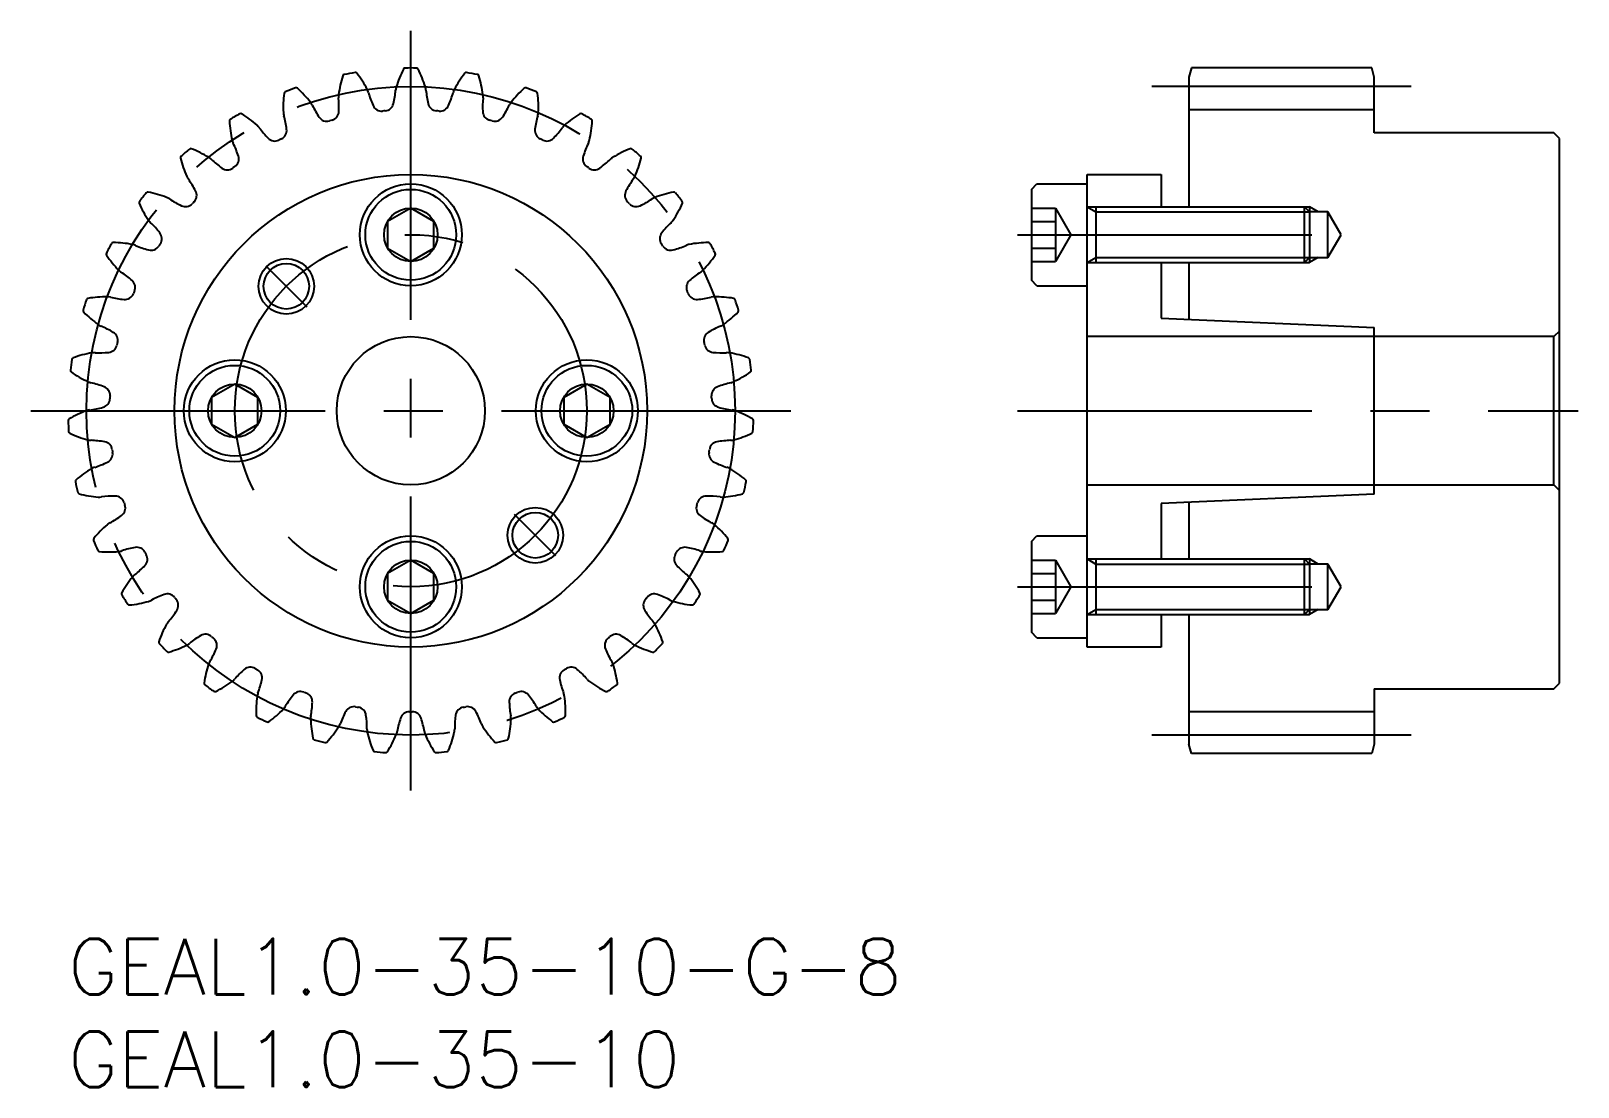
# Model space of a CAD drawing. Extents: x -2 to 81.5, y -8 to 49.
import ezdxf

# ---------------------------------------------------------------- set-up
doc = ezdxf.new("R2010")
doc.units = 0
doc.header["$LTSCALE"] = 0.5
doc.linetypes.add('CENTER', pattern=[50.8, 31.75, -6.35, 6.35, -6.35])
for name, color, linetype in [('MSM_CENTER', 1, 'CENTER'), ('MSM_CONTINUOUS', 7, 'CONTINUOUS'), ('MSM_NARROW', 5, 'CONTINUOUS'), ('MSM_PART_NUMBER', 7, 'CONTINUOUS')]:
    doc.layers.add(name, color=color, linetype=linetype)
doc.styles.get("Standard").update_dxf_attribs({"font": 'txt.shx', "height": 3, "bigfont": 'bigfont.shx'})

msp = doc.modelspace()

# ---------------------------------------------------------------- linework, layer by layer
at = {"layer": 'MSM_CENTER'}
for p, q in [((18.5, 8), (18.5, 49)), ((72.492, 46), (58.492, 46)), ((51.242, 38), (69.113, 38)), ((10.669, 36.331), (12.896, 34.104)), ((-2, 28.5), (39, 28.5)), ((51.242, 28.5), (81.492, 28.5)), ((26.331, 20.669), (24.104, 22.896)), ((51.242, 19), (69.113, 19)), ((72.492, 11), (58.492, 11))]:
    msp.add_line(p, q, dxfattribs=at)
for radius in [17.5, 9.5]:
    msp.add_circle((18.5, 28.5), radius, dxfattribs=at)
at = {"layer": 'MSM_CONTINUOUS'}
for p, q in [((60.626, 47), (60.492, 46.5)), ((70.358, 47), (60.626, 47)), ((70.492, 46.5), (70.358, 47)), ((60.492, 46.5), (60.492, 39.5)), ((70.492, 43.5), (70.492, 46.5)), ((70.492, 44.75), (60.492, 44.75)), ((80.192, 43.5), (70.492, 43.5)), ((80.492, 43.2), (80.192, 43.5)), ((80.492, 13.8), (80.492, 43.2)), ((54.992, 15.75), (54.992, 41.25)), ((54.992, 41.25), (58.992, 41.25)), ((58.992, 41.25), (58.992, 39.5)), ((51.992, 40.45), (52.292, 40.75)), ((51.992, 40.45), (51.992, 35.55)), ((52.292, 40.75), (54.992, 40.75)), ((18.5, 39.443), (17.25, 38.722)), ((19.75, 38.722), (18.5, 39.443)), ((51.992, 39.443), (53.292, 39.443)), ((53.292, 39.443), (53.292, 36.557)), ((53.292, 39.443), (54.126, 38)), ((54.992, 39.5), (66.722, 39.5)), ((55.461, 39.5), (55.461, 36.5)), ((66.722, 36.5), (66.722, 39.5)), ((66.722, 39.5), (66.992, 39.229)), ((17.25, 38.722), (17.25, 37.278)), ((19.75, 37.278), (19.75, 38.722)), ((51.992, 38.722), (53.292, 38.722)), ((67.992, 39.229), (66.992, 39.229)), ((66.992, 39.229), (66.992, 36.77)), ((67.992, 36.77), (67.992, 39.229)), ((68.702, 38), (67.992, 39.229)), ((54.126, 38), (53.292, 36.557)), ((67.992, 36.77), (68.702, 38)), ((17.25, 37.278), (18.5, 36.557)), ((18.5, 36.557), (19.75, 37.278)), ((51.992, 37.278), (53.292, 37.278)), ((66.992, 36.77), (66.722, 36.5)), ((66.992, 36.77), (67.992, 36.77)), ((51.992, 36.557), (53.292, 36.557)), ((54.992, 36.5), (66.722, 36.5)), ((58.992, 36.5), (58.992, 33.5)), ((60.492, 36.5), (60.492, 33.435)), ((52.292, 35.25), (51.992, 35.55)), ((52.292, 35.25), (54.992, 35.25)), ((58.992, 33.5), (70.492, 33)), ((70.492, 24), (70.492, 33)), ((80.492, 32.8), (80.192, 32.5)), ((80.192, 32.5), (54.992, 32.5)), ((80.192, 24.5), (80.192, 32.5)), ((9, 29.943), (7.75, 29.222)), ((10.25, 29.222), (9, 29.943)), ((28, 29.943), (26.75, 29.222)), ((29.25, 29.222), (28, 29.943)), ((7.75, 29.222), (7.75, 27.778)), ((10.25, 27.778), (10.25, 29.222)), ((26.75, 29.222), (26.75, 27.778)), ((29.25, 27.778), (29.25, 29.222)), ((7.75, 27.778), (9, 27.057)), ((9, 27.057), (10.25, 27.778)), ((26.75, 27.778), (28, 27.057)), ((28, 27.057), (29.25, 27.778)), ((54.992, 24.5), (80.192, 24.5)), ((80.192, 24.5), (80.492, 24.2)), ((70.492, 24), (58.992, 23.5)), ((58.992, 23.5), (58.992, 20.5)), ((60.492, 23.565), (60.492, 20.5)), ((51.992, 21.45), (52.292, 21.75)), ((52.292, 21.75), (54.992, 21.75)), ((51.992, 21.45), (51.992, 16.55)), ((18.5, 20.443), (17.25, 19.722)), ((19.75, 19.722), (18.5, 20.443)), ((51.992, 20.443), (53.292, 20.443)), ((53.292, 20.443), (53.292, 17.557)), ((53.292, 20.443), (54.126, 19)), ((54.992, 20.5), (66.722, 20.5)), ((55.461, 20.5), (55.461, 17.5)), ((66.722, 17.5), (66.722, 20.5)), ((66.722, 20.5), (66.992, 20.229)), ((67.992, 20.229), (66.992, 20.229)), ((66.992, 20.229), (66.992, 17.77)), ((67.992, 17.77), (67.992, 20.229)), ((68.702, 19), (67.992, 20.229)), ((17.25, 19.722), (17.25, 18.278)), ((19.75, 18.278), (19.75, 19.722)), ((51.992, 19.722), (53.292, 19.722)), ((54.126, 19), (53.292, 17.557)), ((67.992, 17.77), (68.702, 19)), ((17.25, 18.278), (18.5, 17.557)), ((18.5, 17.557), (19.75, 18.278)), ((51.992, 18.278), (53.292, 18.278)), ((51.992, 17.557), (53.292, 17.557)), ((66.992, 17.77), (66.722, 17.5)), ((66.992, 17.77), (67.992, 17.77)), ((54.992, 17.5), (66.722, 17.5)), ((58.992, 17.5), (58.992, 15.75)), ((60.492, 17.5), (60.492, 10.5)), ((52.292, 16.25), (51.992, 16.55)), ((52.292, 16.25), (54.992, 16.25)), ((58.992, 15.75), (54.992, 15.75)), ((70.492, 13.5), (80.192, 13.5)), ((70.492, 13.5), (70.492, 10.5)), ((80.192, 13.5), (80.492, 13.8)), ((70.492, 12.25), (60.492, 12.25)), ((60.626, 10), (60.492, 10.5)), ((70.492, 10.5), (70.358, 10)), ((70.358, 10), (60.626, 10))]:
    msp.add_line(p, q, dxfattribs=at)
for centre, radius in [((18.5, 28.5), 12.75), ((18.5, 38), 2.75), ((18.5, 38), 2.45), ((18.5, 38), 1.443), ((11.782, 35.218), 1.229), ((18.5, 28.5), 4), ((9, 28.5), 2.75), ((9, 28.5), 2.45), ((28, 28.5), 2.75), ((28, 28.5), 2.45), ((9, 28.5), 1.443), ((28, 28.5), 1.443), ((25.218, 21.782), 1.23), ((18.5, 19), 2.75), ((18.5, 19), 2.45), ((18.5, 19), 1.443)]:
    msp.add_circle(centre, radius, dxfattribs=at)
for centre, radius, start, end in [((23.28, 44.235), 5.833, 152.33041, 162.57143), ((18.203, 46.898), 0.1, 90.92573, 152.33041), ((18.5, 28.5), 18.5, 89.07428, 90.92572), ((18.797, 46.898), 0.1, 27.66957, 89.07428), ((13.72, 44.235), 5.833, 17.42857, 27.66959), ((18.5, 28.5), 18.5, 109.64571, 111.49715), ((12.314, 45.829), 0.1, 48.24099, 109.64571), ((20.394, 44.836), 5.833, 162.61612, 172.85714), ((14.922, 46.549), 0.1, 101.21141, 162.61604), ((18.5, 28.5), 18.5, 99.35999, 101.21144), ((15.507, 46.655), 0.1, 37.95528, 99.35999), ((10.987, 43.129), 5.833, 27.71429, 37.95531), ((18.5, 45.736), 0.823, 162.57135, 174.88399), ((18.5, 45.736), 0.823, 5.11601, 17.42865), ((26.013, 43.129), 5.833, 142.04469, 152.28571), ((21.493, 46.655), 0.1, 80.64001, 142.04469), ((18.5, 28.5), 18.5, 78.78856, 80.64001), ((22.078, 46.549), 0.1, 17.38386, 78.78856), ((16.606, 44.836), 5.833, 7.14286, 17.38388), ((24.686, 45.829), 0.1, 70.35429, 131.75893), ((18.5, 28.5), 18.5, 68.50285, 70.35429), ((17.447, 44.912), 5.833, 172.90183, 183.14286), ((11.757, 45.62), 0.1, 111.49713, 172.90175), ((8.495, 41.552), 5.833, 38, 48.24102), ((12.444, 44.637), 0.823, 25.68744, 38.00007), ((15.422, 45.459), 0.823, 172.85706, 185.1697), ((9.24, 44.9), 5.385, 357.27067, 5.16977), ((15.422, 45.459), 0.823, 15.40173, 27.71436), ((21.407, 47.108), 5.385, 195.40166, 203.30076), ((12.317, 46.289), 5.385, 346.98496, 354.88406), ((24.683, 46.289), 5.385, 185.11594, 193.01504), ((15.593, 47.108), 5.385, 336.69925, 344.59834), ((21.578, 45.459), 0.823, 152.28564, 164.59827), ((27.76, 44.9), 5.385, 174.83023, 182.72933), ((21.578, 45.459), 0.823, 354.8303, 7.14293), ((24.556, 44.637), 0.823, 141.99993, 154.31256), ((28.505, 41.552), 5.833, 131.75898, 142), ((25.243, 45.62), 0.1, 7.09814, 68.50285), ((19.553, 44.912), 5.833, 356.85714, 7.09816), ((18.5, 28.5), 18.5, 119.93142, 121.78286), ((9.319, 44.446), 0.1, 58.52671, 119.93142), ((6.326, 39.556), 5.833, 48.28571, 58.52673), ((12.444, 44.637), 0.823, 183.14278, 195.45541), ((6.461, 42.983), 5.385, 7.55639, 15.45549), ((18.038, 47.328), 5.385, 205.68737, 213.58647), ((13.969, 44.625), 0.5, 213.58648, 285.69569), ((14.119, 44.667), 0.5, 285.16145, 357.27066), ((16.921, 45.175), 0.5, 203.30076, 275.40998), ((18.5, 28.5), 16.25, 94.87574, 95.40998), ((17.076, 45.189), 0.5, 274.87574, 346.98496), ((19.924, 45.189), 0.5, 193.01504, 265.12425), ((18.5, 28.5), 16.25, 84.59002, 85.12426), ((20.079, 45.175), 0.5, 264.59002, 336.69924), ((22.881, 44.667), 0.5, 182.72933, 254.83854), ((23.031, 44.625), 0.5, 254.30431, 326.41353), ((18.962, 47.328), 5.385, 326.41353, 334.31263), ((30.539, 42.983), 5.385, 164.54451, 172.44361), ((24.556, 44.637), 0.823, 344.54459, 356.85722), ((30.674, 39.556), 5.833, 121.47327, 131.71429), ((27.681, 44.446), 0.1, 60.06858, 121.47331), ((18.5, 28.5), 18.5, 58.21714, 60.06858), ((8.809, 44.141), 0.1, 121.78284, 183.1875), ((14.533, 44.46), 5.833, 183.18755, 193.42857), ((9.66, 43.296), 0.823, 35.97316, 48.28579), ((14.683, 46.942), 5.385, 215.97309, 223.87218), ((11.303, 43.625), 0.5, 295.44716, 7.55638), ((18.5, 28.5), 16.25, 105.16145, 105.69569), ((18.5, 28.5), 16.25, 74.30431, 74.83855), ((25.697, 43.625), 0.5, 172.44362, 244.55283), ((22.317, 46.942), 5.385, 316.12782, 324.02691), ((27.34, 43.296), 0.823, 131.71421, 144.02684), ((22.467, 44.46), 5.833, 346.57143, 356.81245), ((28.191, 44.141), 0.1, 356.81243, 58.21714), ((18.5, 28.5), 18.5, 130.21714, 132.06858), ((6.619, 42.55), 0.1, 68.81242, 130.21714), ((4.547, 37.205), 5.833, 58.57143, 68.81245), ((9.66, 43.296), 0.823, 193.42849, 205.74113), ((4.068, 40.6), 5.385, 17.8421, 25.7412), ((11.162, 43.557), 0.5, 223.8722, 295.9814), ((18.5, 28.5), 16.25, 115.44716, 115.98141), ((18.5, 28.5), 16.25, 64.01859, 64.55284), ((25.838, 43.557), 0.5, 244.01859, 316.12781), ((32.932, 40.6), 5.385, 154.2588, 162.1579), ((27.34, 43.296), 0.823, 334.25887, 346.5715), ((32.453, 37.205), 5.833, 111.18755, 121.42857), ((30.381, 42.55), 0.1, 49.78286, 111.1875), ((18.5, 28.5), 18.5, 47.93142, 49.78286), ((6.172, 42.159), 0.1, 132.06856, 193.47322), ((11.747, 43.495), 5.833, 193.47326, 203.71429), ((7.16, 41.48), 0.823, 46.25887, 58.5715), ((11.452, 45.965), 5.385, 226.2588, 234.1579), ((8.718, 42.097), 0.5, 305.73288, 17.84209), ((28.282, 42.097), 0.5, 162.15791, 234.26711), ((25.548, 45.965), 5.385, 305.8421, 313.7412), ((29.84, 41.48), 0.823, 121.4285, 133.74113), ((25.253, 43.495), 5.833, 336.28571, 346.52673), ((30.828, 42.159), 0.1, 346.52672, 47.93142), ((7.16, 41.48), 0.823, 203.7142, 216.02684), ((2.14, 37.829), 5.385, 28.12782, 36.02691), ((8.592, 42.005), 0.5, 234.15788, 306.26711), ((18.5, 28.5), 16.25, 125.73288, 126.26712), ((18.5, 28.5), 16.25, 53.73288, 54.26712), ((28.408, 42.005), 0.5, 233.73288, 305.8421), ((34.86, 37.829), 5.385, 143.97309, 151.87218), ((29.84, 41.48), 0.823, 323.97316, 336.28579), ((18.5, 28.5), 18.5, 140.50285, 142.35429), ((4.302, 40.203), 0.1, 79.09814, 140.50285), ((3.217, 34.573), 5.833, 68.85714, 79.09816), ((6.447, 40.132), 0.5, 316.01859, 28.12781), ((30.553, 40.132), 0.5, 151.87218, 223.98142), ((33.783, 34.573), 5.833, 100.90184, 111.14286), ((32.698, 40.203), 0.1, 39.49715, 100.90179), ((18.5, 28.5), 18.5, 37.64571, 39.49715), ((3.931, 39.738), 0.1, 142.35427, 203.75893), ((9.178, 42.048), 5.833, 203.75898, 214), ((5.024, 39.246), 0.823, 56.54459, 68.85722), ((8.447, 44.425), 5.385, 236.54451, 244.44361), ((6.339, 40.019), 0.5, 244.44362, 316.55283), ((18.5, 28.5), 16.25, 136.01859, 136.55284), ((18.5, 28.5), 16.25, 43.44716, 43.98141), ((30.661, 40.019), 0.5, 223.44716, 295.55639), ((28.553, 44.425), 5.385, 295.55639, 303.45549), ((31.976, 39.246), 0.823, 111.14278, 123.45541), ((27.822, 42.048), 5.833, 326, 336.24102), ((33.069, 39.738), 0.1, 336.241, 37.64571), ((5.024, 39.246), 0.823, 213.99992, 226.31256), ((0.737, 34.758), 5.385, 38.41353, 46.31263), ((36.263, 34.758), 5.385, 133.68737, 141.58647), ((31.976, 39.246), 0.823, 313.68744, 326.00007), ((2.44, 37.48), 0.1, 89.38386, 150.78856), ((2.378, 31.747), 5.833, 79.14286, 89.38388), ((4.564, 37.793), 0.5, 326.30431, 38.41352), ((32.436, 37.793), 0.5, 141.58648, 213.6957), ((34.622, 31.747), 5.833, 90.61612, 100.85714), ((34.56, 37.48), 0.1, 29.21144, 90.61607), ((2.158, 36.956), 0.1, 152.63999, 214.04465), ((18.5, 28.5), 18.5, 150.78856, 152.64001), ((6.909, 40.166), 5.833, 214.04469, 224.28571), ((3.322, 36.668), 0.823, 66.8303, 79.14293), ((5.765, 42.374), 5.385, 246.83023, 254.72933), ((4.478, 37.662), 0.5, 254.72934, 326.83855), ((18.5, 28.5), 16.25, 146.30431, 146.83855), ((18.5, 28.5), 16.25, 33.16145, 33.69569), ((32.522, 37.662), 0.5, 213.16145, 285.27067), ((31.235, 42.374), 5.385, 285.27067, 293.16977), ((33.678, 36.668), 0.823, 100.85707, 113.1697), ((30.091, 40.166), 5.833, 315.71429, 325.95531), ((18.5, 28.5), 18.5, 27.35999, 29.21144), ((34.842, 36.956), 0.1, 325.95529, 27.35999), ((3.322, 36.668), 0.823, 224.28563, 236.59827), ((-0.095, 31.485), 5.385, 48.69924, 56.59834), ((37.095, 31.485), 5.385, 123.40166, 131.30076), ((33.678, 36.668), 0.823, 303.40173, 315.71436), ((3.129, 35.155), 0.5, 336.59002, 48.69924), ((33.871, 35.155), 0.5, 131.30076, 203.40999), ((18.5, 28.5), 18.5, 161.07428, 162.92572), ((1.095, 34.468), 0.1, 99.66957, 161.07428), ((2.058, 28.816), 5.833, 89.42857, 99.66959), ((2.108, 33.826), 0.823, 77.11601, 89.42865), ((3.492, 39.877), 5.385, 257.11594, 265.01504), ((3.067, 35.011), 0.5, 265.01505, 337.12426), ((18.5, 28.5), 16.25, 156.59002, 157.12426), ((18.5, 28.5), 16.25, 22.87574, 23.40998), ((33.933, 35.011), 0.5, 202.87574, 274.98496), ((33.508, 39.877), 5.385, 274.98496, 282.88406), ((34.892, 33.826), 0.823, 90.57135, 102.88399), ((34.942, 28.816), 5.833, 80.33041, 90.57143), ((35.905, 34.468), 0.1, 18.92572, 80.33036), ((18.5, 28.5), 18.5, 17.07428, 18.92572), ((0.911, 33.902), 0.1, 162.9257, 224.33036), ((5.012, 37.909), 5.833, 224.33041, 234.57143), ((31.988, 37.909), 5.833, 305.42857, 315.66959), ((36.089, 33.902), 0.1, 315.66957, 17.07428), ((2.108, 33.826), 0.823, 234.57135, 246.88399), ((-0.329, 28.117), 5.385, 58.98496, 66.88406), ((2.188, 32.303), 0.5, 346.87574, 58.98495), ((34.812, 32.303), 0.5, 121.01504, 193.12427), ((37.329, 28.117), 5.385, 113.11594, 121.01504), ((34.892, 33.826), 0.823, 293.11601, 305.42865), ((2.153, 32.151), 0.5, 275.30077, 347.40998), ((18.5, 28.5), 16.25, 166.87574, 167.40998), ((18.5, 28.5), 16.25, 12.59002, 13.12426), ((34.847, 32.151), 0.5, 192.59002, 264.69924), ((18.5, 28.5), 18.5, 171.35999, 173.21144), ((0.309, 31.264), 0.1, 109.95528, 171.35999), ((2.266, 25.875), 5.833, 99.71429, 109.95531), ((1.42, 30.814), 0.823, 87.40173, 99.71436), ((1.701, 37.015), 5.385, 267.40166, 275.30076), ((35.299, 37.015), 5.385, 264.69925, 272.59834), ((35.58, 30.814), 0.823, 80.28564, 92.59827), ((34.734, 25.875), 5.833, 70.04469, 80.28571), ((36.691, 31.264), 0.1, 8.64001, 70.04465), ((18.5, 28.5), 18.5, 6.78856, 8.64001), ((0.229, 30.675), 0.1, 173.21142, 234.61612), ((3.549, 35.349), 5.833, 234.61612, 244.85714), ((1.42, 30.814), 0.823, 244.85706, 257.1697), ((35.58, 30.814), 0.823, 282.8303, 295.14293), ((33.451, 35.349), 5.833, 295.14286, 305.38388), ((36.771, 30.675), 0.1, 305.38386, 6.78856), ((0.042, 24.761), 5.385, 69.27067, 77.16977), ((1.771, 29.329), 0.5, 357.16145, 69.27067), ((18.5, 28.5), 16.25, 177.16145, 177.69569), ((35.229, 29.329), 0.5, 110.72933, 182.83856), ((18.5, 28.5), 16.25, 2.30431, 2.83855), ((36.958, 24.761), 5.385, 102.83023, 110.72933), ((2.995, 23.018), 5.833, 110, 120.24102), ((1.281, 27.727), 0.823, 97.68744, 110.00007), ((0.451, 33.878), 5.385, 277.68737, 285.58647), ((1.764, 29.173), 0.5, 285.58648, 357.69569), ((35.236, 29.173), 0.5, 182.30431, 254.41353), ((36.549, 33.878), 5.385, 254.41353, 262.31263), ((35.719, 27.727), 0.823, 69.99992, 82.31256), ((34.005, 23.018), 5.833, 59.75898, 70), ((0.108, 27.972), 0.1, 120.241, 181.64571), ((18.5, 28.5), 18.5, 181.64571, 183.49715), ((36.892, 27.972), 0.1, 358.35429, 59.75893), ((18.5, 28.5), 18.5, 356.50285, 358.35429), ((0.134, 27.378), 0.1, 183.49713, 244.90184), ((2.566, 32.57), 5.833, 244.90184, 255.14286), ((1.281, 27.727), 0.823, 255.14278, 267.45541), ((1.006, 21.525), 5.385, 79.55639, 87.45549), ((1.891, 26.329), 0.5, 7.44716, 79.55638), ((35.109, 26.329), 0.5, 100.44362, 172.55284), ((35.994, 21.525), 5.385, 92.54451, 100.44361), ((35.719, 27.727), 0.823, 272.54459, 284.85722), ((34.434, 32.57), 5.833, 284.85714, 295.09816), ((36.866, 27.378), 0.1, 295.09815, 356.50285), ((1.912, 26.174), 0.5, 295.8722, 7.98141), ((18.5, 28.5), 16.25, 187.44716, 187.98141), ((35.088, 26.174), 0.5, 172.01859, 244.12781), ((18.5, 28.5), 16.25, 352.01859, 352.55283), ((4.223, 20.338), 5.833, 120.28571, 130.52673), ((1.696, 24.665), 0.823, 107.97316, 120.28579), ((-0.219, 30.569), 5.385, 287.97309, 295.87218), ((37.219, 30.569), 5.385, 244.12782, 252.02691), ((35.304, 24.665), 0.823, 59.71421, 72.02684), ((32.777, 20.338), 5.833, 49.47326, 59.71429), ((0.498, 24.696), 0.1, 130.52671, 191.93142), ((18.5, 28.5), 18.5, 191.93142, 193.78286), ((18.5, 28.5), 18.5, 346.21714, 348.06858), ((36.502, 24.696), 0.1, 348.06858, 49.47318), ((0.63, 24.116), 0.1, 193.78284, 255.1875), ((2.096, 29.659), 5.833, 255.18755, 265.42857), ((1.696, 24.665), 0.823, 265.42849, 277.74113), ((2.532, 18.514), 5.385, 89.8421, 97.7412), ((2.546, 23.398), 0.5, 17.73288, 89.8421), ((2.594, 23.25), 0.5, 306.15791, 18.26712), ((18.5, 28.5), 16.25, 197.73288, 198.26712), ((34.406, 23.25), 0.5, 161.73288, 233.8421), ((18.5, 28.5), 16.25, 341.73288, 342.26712), ((34.454, 23.398), 0.5, 90.15791, 162.26713), ((34.468, 18.514), 5.385, 82.2588, 90.1579), ((35.304, 24.665), 0.823, 262.25887, 274.5715), ((34.904, 29.659), 5.833, 274.57143, 284.81245), ((36.37, 24.116), 0.1, 284.81243, 346.21714), ((-0.288, 27.194), 5.385, 298.2588, 306.1579), ((37.288, 27.194), 5.385, 233.8421, 241.7412), ((5.91, 17.92), 5.833, 130.57143, 140.81245), ((2.651, 21.726), 0.823, 118.25887, 130.5715), ((34.349, 21.726), 0.823, 49.4285, 61.74113), ((31.09, 17.92), 5.833, 39.18755, 49.42857), ((1.466, 21.543), 0.1, 140.81243, 202.21714), ((18.5, 28.5), 18.5, 202.21714, 204.06858), ((1.7, 20.996), 0.1, 204.06856, 265.47322), ((2.152, 26.711), 5.833, 265.47326, 275.71429), ((2.651, 21.726), 0.823, 275.71421, 288.02684), ((4.572, 15.823), 5.385, 100.12782, 108.02691), ((3.713, 20.632), 0.5, 28.01859, 100.12781), ((33.287, 20.632), 0.5, 79.87218, 151.98142), ((32.428, 15.823), 5.385, 71.97309, 79.87218), ((34.349, 21.726), 0.823, 251.97316, 264.28579), ((34.848, 26.711), 5.833, 264.28571, 274.52673), ((35.3, 20.996), 0.1, 274.52672, 335.93142), ((18.5, 28.5), 18.5, 335.93142, 337.78286), ((35.534, 21.543), 0.1, 337.78286, 39.1875), ((0.247, 23.86), 5.385, 308.54451, 316.44361), ((3.787, 20.494), 0.5, 316.44363, 28.55284), ((18.5, 28.5), 16.25, 208.01859, 208.55284), ((33.213, 20.494), 0.5, 151.44716, 223.55638), ((18.5, 28.5), 16.25, 331.44716, 331.98141), ((36.753, 23.86), 5.385, 223.55639, 231.45549), ((8.001, 15.842), 5.833, 140.85714, 151.09816), ((4.115, 19.005), 0.823, 128.54459, 140.85722), ((32.885, 19.005), 0.823, 39.14278, 51.45541), ((28.999, 15.842), 5.833, 28.90184, 39.14286), ((2.982, 18.613), 0.1, 151.09814, 212.50285), ((18.5, 28.5), 18.5, 212.50285, 214.35429), ((7.059, 13.54), 5.385, 110.41353, 118.31263), ((5.356, 18.118), 0.5, 38.30431, 110.41352), ((18.5, 28.5), 16.25, 218.30431, 218.83855), ((18.5, 28.5), 16.25, 321.16145, 321.69569), ((31.644, 18.118), 0.5, 69.58647, 141.6957), ((29.941, 13.54), 5.385, 61.68737, 69.58647), ((18.5, 28.5), 18.5, 325.64571, 327.49715), ((34.018, 18.613), 0.1, 327.49715, 28.90179), ((3.31, 18.117), 0.1, 214.35427, 275.75898), ((2.734, 23.821), 5.833, 275.75898, 286), ((4.115, 19.005), 0.823, 285.99992, 298.31256), ((1.369, 20.675), 5.385, 318.83023, 326.72933), ((5.453, 17.996), 0.5, 326.72933, 38.83855), ((31.547, 17.996), 0.5, 141.16145, 213.27067), ((35.631, 20.675), 5.385, 213.27067, 221.16977), ((32.885, 19.005), 0.823, 241.68744, 254.00007), ((34.266, 23.821), 5.833, 254, 264.24102), ((33.69, 18.117), 0.1, 264.241, 325.64571), ((10.43, 14.171), 5.833, 151.14286, 161.38388), ((6.042, 16.589), 0.823, 138.8303, 151.14293), ((30.958, 16.589), 0.823, 28.85707, 41.1697), ((26.57, 14.171), 5.833, 18.61612, 28.85714), ((4.997, 16.001), 0.1, 161.38386, 222.78856), ((18.5, 28.5), 18.5, 222.78856, 224.64001), ((6.042, 16.589), 0.823, 296.28563, 308.59827), ((9.915, 11.737), 5.385, 120.69924, 128.59834), ((7.421, 15.938), 0.5, 48.59002, 120.69924), ((18.5, 28.5), 16.25, 228.59002, 229.12426), ((7.538, 15.835), 0.5, 337.01505, 49.12426), ((29.462, 15.835), 0.5, 130.87574, 202.98495), ((18.5, 28.5), 16.25, 310.87574, 311.40998), ((29.579, 15.938), 0.5, 59.30077, 131.40997), ((27.085, 11.737), 5.385, 51.40166, 59.30076), ((30.958, 16.589), 0.823, 231.40173, 243.71436), ((18.5, 28.5), 18.5, 315.35999, 317.21144), ((32.003, 16.001), 0.1, 317.21144, 18.61607), ((5.408, 15.571), 0.1, 224.64, 286.04465), ((3.823, 21.081), 5.833, 286.04469, 296.28571), ((3.042, 17.742), 5.385, 329.11594, 337.01504), ((33.958, 17.742), 5.385, 202.98496, 210.88406), ((33.177, 21.081), 5.833, 243.71429, 253.95531), ((31.592, 15.571), 0.1, 253.95529, 315.35999), ((13.119, 12.96), 5.833, 161.42857, 171.66959), ((8.369, 14.556), 0.823, 149.11601, 161.42865), ((13.046, 10.474), 5.385, 130.98496, 138.88406), ((9.842, 14.161), 0.5, 58.87574, 130.98495), ((18.5, 28.5), 16.25, 238.87574, 239.40998), ((9.976, 14.081), 0.5, 347.30076, 59.40998), ((27.024, 14.081), 0.5, 120.59002, 192.69924), ((18.5, 28.5), 16.25, 300.59002, 301.12426), ((27.158, 14.161), 0.5, 49.01504, 121.12426), ((23.954, 10.474), 5.385, 41.11594, 49.01504), ((28.631, 14.556), 0.823, 18.57135, 30.88399), ((23.881, 12.96), 5.833, 8.33041, 18.57143), ((7.446, 13.791), 0.1, 171.66957, 233.07428), ((18.5, 28.5), 18.5, 233.07428, 234.92572), ((7.927, 13.441), 0.1, 234.92571, 296.33032), ((5.384, 18.58), 5.833, 296.33041, 306.57143), ((8.369, 14.556), 0.823, 306.57135, 318.88399), ((5.211, 15.155), 5.385, 339.40166, 347.30076), ((31.789, 15.155), 5.385, 192.69925, 200.59834), ((28.631, 14.556), 0.823, 221.11601, 233.42865), ((31.616, 18.58), 5.833, 233.42857, 243.66959), ((29.073, 13.441), 0.1, 243.66957, 305.07428), ((18.5, 28.5), 18.5, 305.07428, 306.92572), ((29.554, 13.791), 0.1, 306.92572, 8.33036), ((15.98, 12.249), 5.833, 171.71429, 181.95531), ((11.022, 12.971), 0.823, 159.40173, 171.71436), ((11.022, 12.971), 0.823, 316.85707, 329.1697), ((16.352, 9.79), 5.385, 141.27067, 149.16977), ((12.541, 12.846), 0.5, 69.16145, 141.27067), ((18.5, 28.5), 16.25, 249.16145, 249.69569), ((12.688, 12.791), 0.5, 357.58648, 69.6957), ((7.807, 12.996), 5.385, 349.68737, 357.58647), ((15.432, 12.033), 0.5, 79.44716, 151.55638), ((18.5, 28.5), 16.25, 259.44716, 259.98141), ((18.5, 28.5), 16.25, 280.01859, 280.55283), ((21.568, 12.033), 0.5, 28.44363, 100.55284), ((24.312, 12.791), 0.5, 110.30431, 182.41352), ((29.193, 12.996), 5.385, 182.41353, 190.31263), ((18.5, 28.5), 16.25, 290.30431, 290.83855), ((24.459, 12.846), 0.5, 38.72933, 110.83856), ((20.648, 9.79), 5.385, 30.83023, 38.72933), ((25.978, 12.971), 0.823, 210.8303, 223.14293), ((25.978, 12.971), 0.823, 8.28564, 20.59827), ((21.02, 12.249), 5.833, 358.04469, 8.28571), ((10.25, 12.053), 0.1, 181.95529, 243.35999), ((18.5, 28.5), 18.5, 243.35999, 245.21144), ((10.785, 11.795), 0.1, 245.21143, 306.61612), ((7.366, 16.397), 5.833, 306.61612, 316.85714), ((13.915, 11.885), 0.823, 169.68744, 182.00007), ((18.922, 12.06), 5.833, 182, 192.24102), ((19.727, 9.707), 5.385, 151.55639, 159.45549), ((15.586, 12.005), 0.5, 7.87219, 79.98141), ((10.747, 11.336), 5.385, 359.97309, 7.87218), ((23.063, 10.228), 5.385, 161.8421, 169.7412), ((18.422, 11.75), 0.5, 89.73288, 161.8421), ((18.5, 28.5), 16.25, 269.73288, 270.26712), ((18.578, 11.75), 0.5, 18.15791, 90.26713), ((13.937, 10.228), 5.385, 10.2588, 18.1579), ((26.253, 11.336), 5.385, 172.12782, 180.02691), ((21.414, 12.005), 0.5, 100.01859, 172.12781), ((17.273, 9.707), 5.385, 20.54451, 28.44361), ((18.078, 12.06), 5.833, 347.75898, 358), ((23.085, 11.885), 0.823, 357.99992, 10.31256), ((29.634, 16.397), 5.833, 223.14286, 233.38388), ((26.215, 11.795), 0.1, 233.38386, 294.78856), ((18.5, 28.5), 18.5, 294.78856, 296.64001), ((26.75, 12.053), 0.1, 296.64001, 358.04465), ((9.706, 14.604), 5.833, 316.90183, 327.14286), ((13.915, 11.885), 0.823, 327.14278, 339.45541), ((16.955, 11.333), 0.823, 179.97316, 192.28579), ((21.851, 12.4), 5.833, 192.28571, 202.52673), ((12.328, 13.257), 5.833, 327.18755, 337.42857), ((16.955, 11.333), 0.823, 337.42849, 349.74113), ((20.045, 11.333), 0.823, 190.25887, 202.5715), ((24.672, 13.257), 5.833, 202.57143, 212.81245), ((15.149, 12.4), 5.833, 337.47326, 347.71429), ((20.045, 11.333), 0.823, 347.71421, 0.02684), ((23.085, 11.885), 0.823, 200.54459, 212.85722), ((27.294, 14.604), 5.833, 212.85714, 223.09816), ((13.319, 10.844), 0.1, 192.241, 253.64571), ((18.5, 28.5), 18.5, 253.64571, 255.49715), ((13.892, 10.686), 0.1, 255.49714, 316.90175), ((16.555, 10.203), 0.1, 202.52672, 263.93142), ((18.5, 28.5), 18.5, 263.93142, 265.78286), ((17.147, 10.15), 0.1, 265.78285, 327.18747), ((19.853, 10.15), 0.1, 212.81243, 274.21714), ((18.5, 28.5), 18.5, 274.21714, 276.06858), ((20.445, 10.203), 0.1, 276.06858, 337.47322), ((23.108, 10.686), 0.1, 223.09815, 284.50285), ((18.5, 28.5), 18.5, 284.50285, 286.35429), ((23.681, 10.844), 0.1, 286.35429, 347.75898)]:
    msp.add_arc(centre, radius, start, end, dxfattribs=at)
at = {"layer": 'MSM_NARROW'}
for p, q in [((54.992, 39.5), (55.461, 39.229)), ((66.722, 39.5), (66.992, 39.5)), ((67.461, 39.229), (66.992, 39.5)), ((66.992, 39.5), (66.992, 36.5)), ((55.461, 39.229), (66.992, 39.229)), ((54.992, 36.5), (55.461, 36.77)), ((55.461, 36.77), (66.992, 36.77)), ((67.461, 36.77), (66.992, 36.5)), ((66.722, 36.5), (66.992, 36.5)), ((54.992, 20.5), (55.461, 20.229)), ((55.461, 20.229), (66.992, 20.229)), ((66.722, 20.5), (66.992, 20.5)), ((66.992, 20.5), (66.992, 17.5)), ((67.461, 20.229), (66.992, 20.5)), ((54.992, 17.5), (55.461, 17.77)), ((55.461, 17.77), (66.992, 17.77)), ((67.461, 17.77), (66.992, 17.5)), ((66.722, 17.5), (66.992, 17.5))]:
    msp.add_line(p, q, dxfattribs=at)
for centre in [(11.782, 35.218), (25.218, 21.782)]:
    msp.add_circle(centre, 1.5, dxfattribs=at)

# ---------------------------------------------------------------- texts
at = {"layer": 'MSM_PART_NUMBER', "linetype": 'CONTINUOUS'}
for s, p in [('GEAL1.0-35-10-G-8', (0, -3)), ('GEAL1.0-35-10', (0, -8))]:
    msp.add_text(s, height=3, dxfattribs=at).set_placement(p)

doc.saveas('drawing.dxf')
